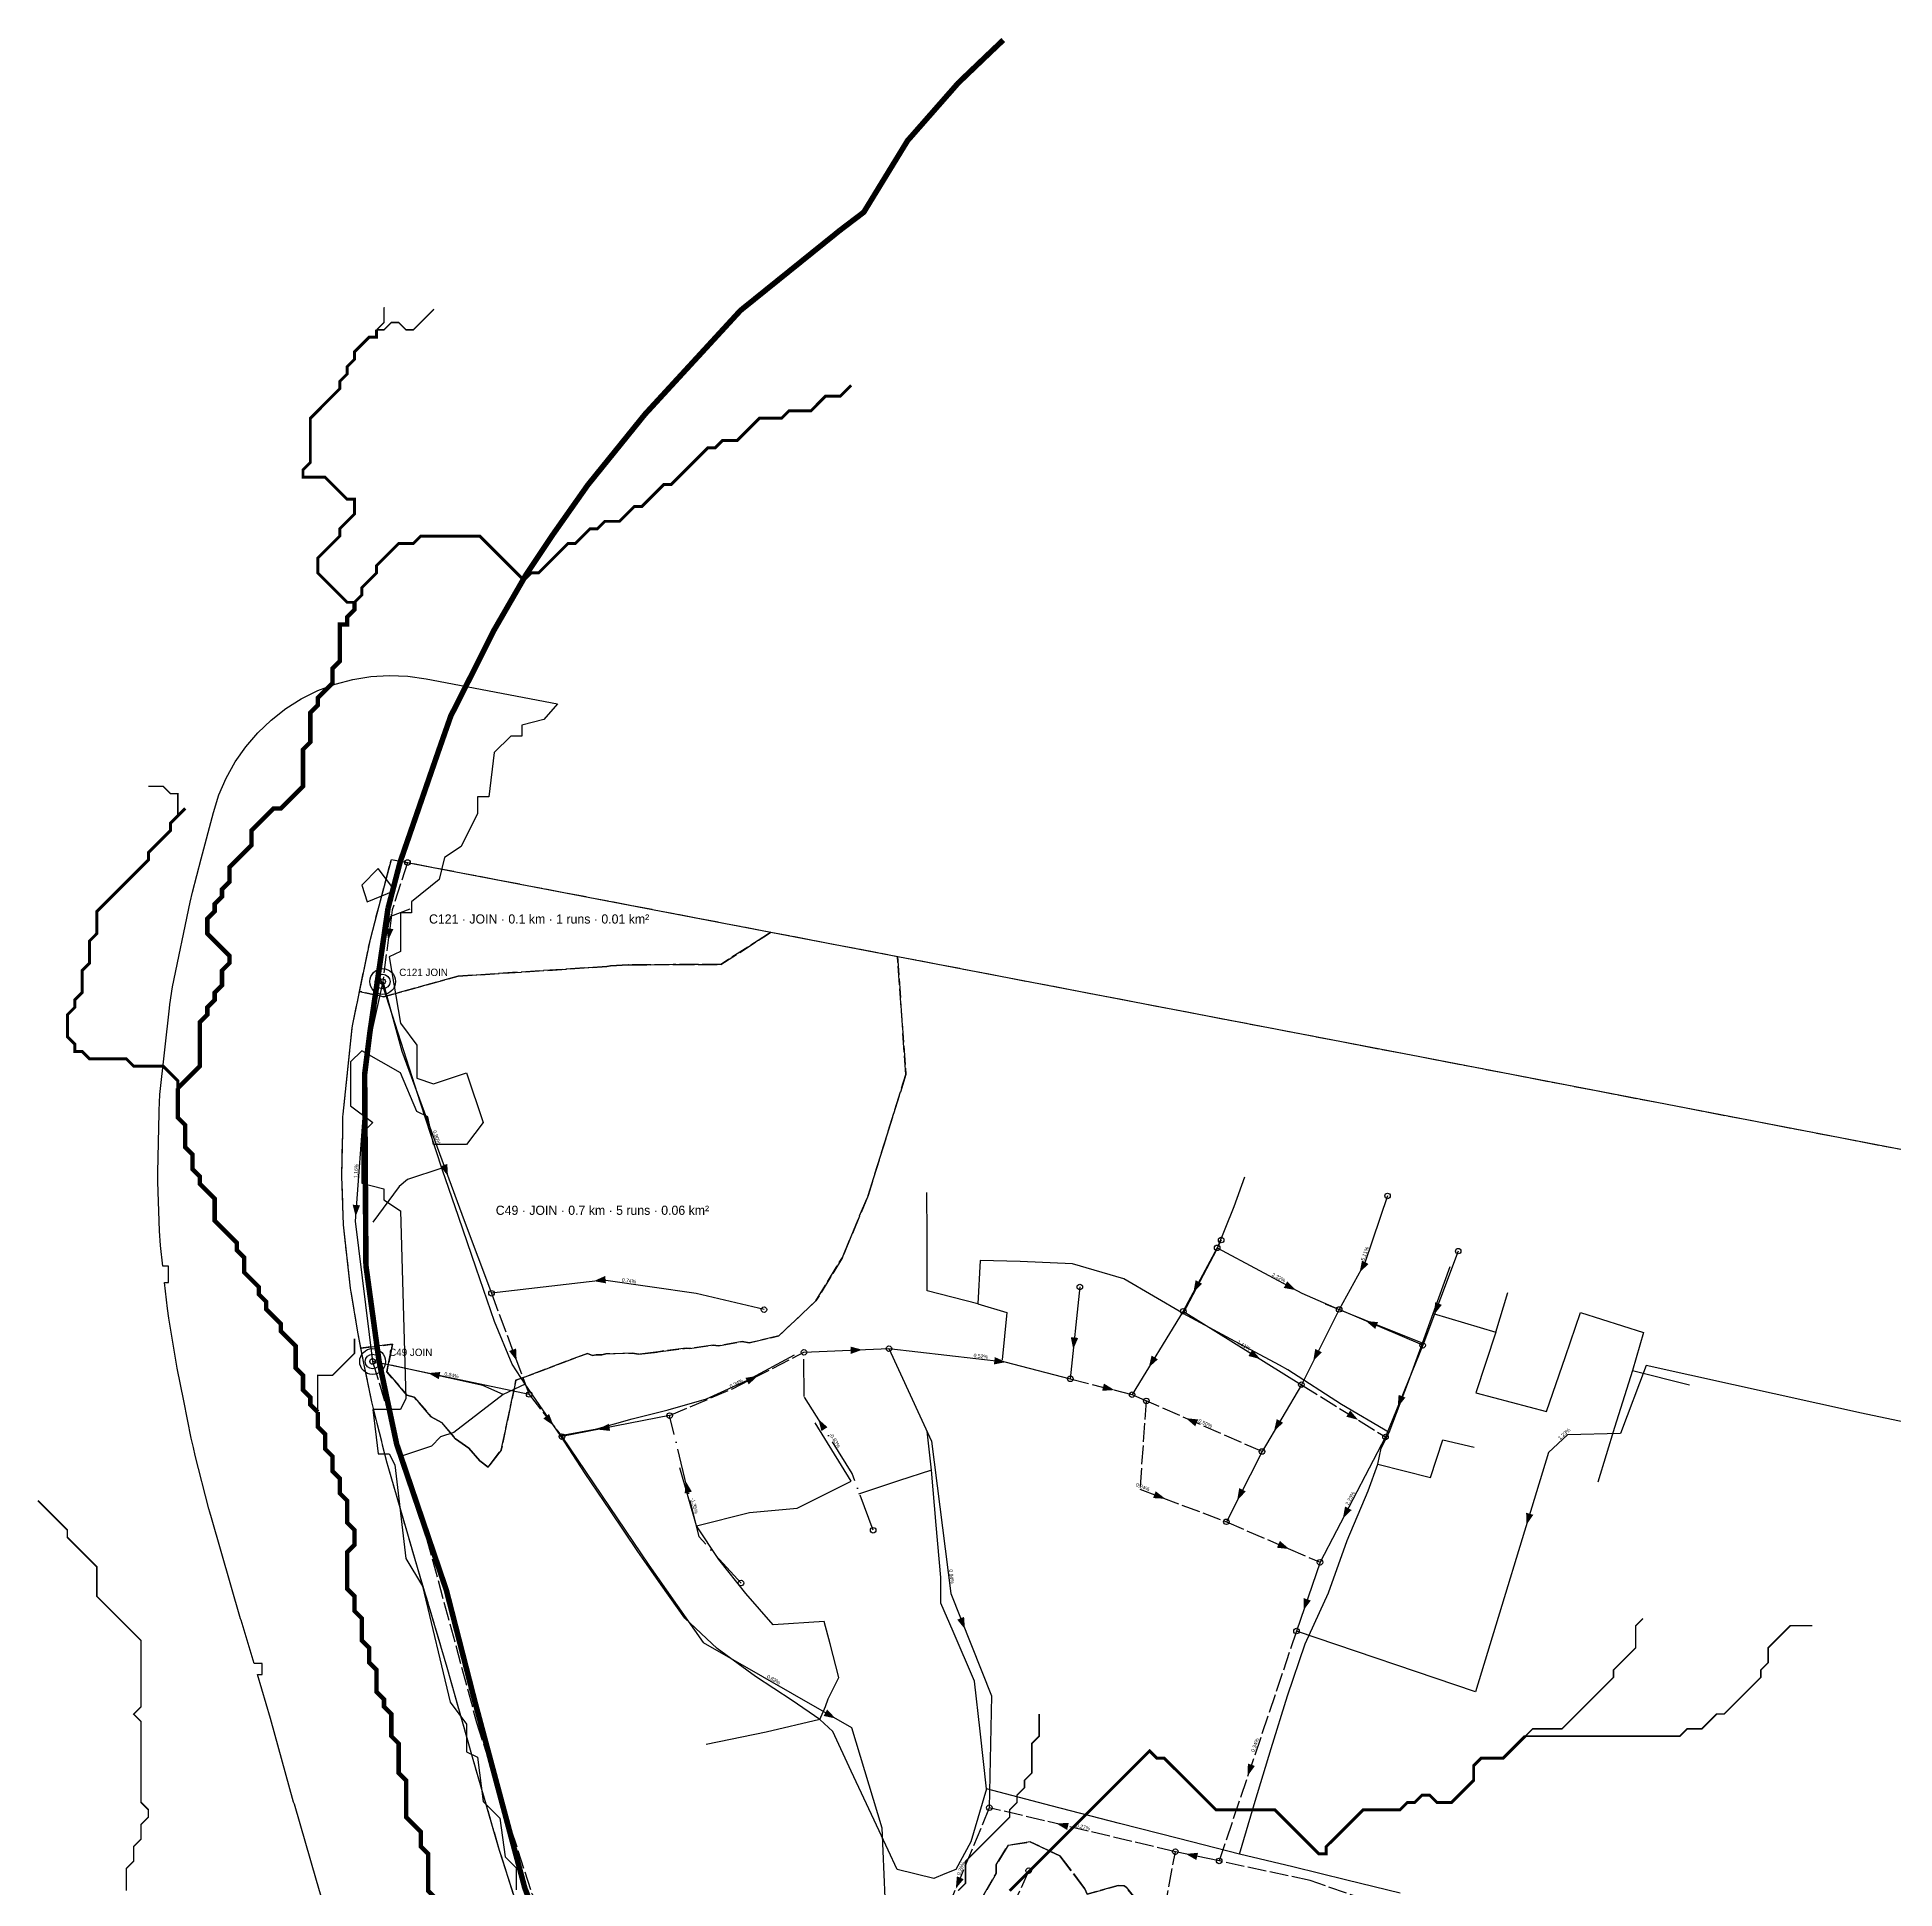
# Model space of a CAD drawing. Header units: metres. Extents: x 442821 to 452274, y 2561971 to 2571293.
# Drawn here: x 449735 to 450745, y 2570287 to 2571293 of the extents above; entities that cross this region are included whole.
import ezdxf
from ezdxf.enums import TextEntityAlignment as Align

# ---------------------------------------------------------------- set-up
doc = ezdxf.new("R2010")
doc.units = ezdxf.units.M
doc.header["$LTSCALE"] = 8
doc.linetypes.add('DASHDOT', pattern=[3.556, 2.54, -0.508, 0, -0.508])
doc.linetypes.add('DASHED', pattern=[1.524, 1.27, -0.254])
for name, color, linetype in [('A_ARROWS', 7, 'Continuous'), ('A_BUILT_2006', 252, 'Continuous'), ('A_CATCH_LABEL', 7, 'Continuous'), ('A_CATCHMENTS', 7, 'Continuous'), ('A_ENVELOPE', 3, 'Continuous'), ('A_GRADIENT', 8, 'Continuous'), ('A_JUNCTIONS', 8, 'Continuous'), ('A_MAIN_PIPE', 5, 'Continuous'), ('A_OUTLET_LABEL', 7, 'Continuous'), ('A_OUTLETS', 7, 'Continuous'), ('A_RUNS', 7, 'Continuous'), ('A_STREAMS', 5, 'Continuous'), ('A_WADI', 4, 'Continuous')]:
    doc.layers.add(name, color=color, linetype=linetype)

msp = doc.modelspace()

# ---------------------------------------------------------------- linework, layer by layer
at = {"layer": 'A_ARROWS', "color": 2}
msp.add_solid([(449926.2, 2570802), (449925.1, 2570808.6), (449929, 2570808.1)], dxfattribs=at)
at = {"layer": 'A_ARROWS', "color": 1}
for points in [[(449958.7, 2570673.8), (449954.6, 2570679.1), (449958.3, 2570680.5)], [(449908.5, 2570651.8), (449906.9, 2570658.3), (449910.9, 2570658)], [(450037.9, 2570616.8), (450044.1, 2570619.6), (450044.5, 2570615.6)], [(449996, 2570573.5), (449991.9, 2570578.8), (449995.7, 2570580.2)], [(449947.9, 2570566.8), (449954.5, 2570567.4), (449953.7, 2570563.5)]]:
    msp.add_solid(points, dxfattribs=at)
at = {"layer": 'A_ARROWS', "color": 3}
for points in [[(450454, 2570621.4), (450455.3, 2570628), (450458.8, 2570626.1)], [(450363.7, 2570610.7), (450364.9, 2570617.3), (450368.4, 2570615.4)], [(450419.4, 2570611.9), (450412.8, 2570613.1), (450414.7, 2570616.7)], [(450494.6, 2570598.7), (450495, 2570605.3), (450498.7, 2570603.9)], [(450457.4, 2570595.1), (450464, 2570594.5), (450462.5, 2570590.8)], [(450183.8, 2570579.5), (450177.5, 2570577.2), (450177.4, 2570581.2)], [(450298.4, 2570579.7), (450297.1, 2570586.3), (450301.1, 2570585.9)], [(450400.1, 2570574.4), (450393.6, 2570576.1), (450395.7, 2570579.5)], [(450428.8, 2570573.3), (450429.9, 2570579.9), (450433.5, 2570578.1)], [(450261.9, 2570572.8), (450255.3, 2570571.5), (450255.8, 2570575.5)], [(450339.4, 2570569.8), (450341, 2570576.3), (450344.4, 2570574.3)], [(450126.9, 2570565.3), (450122.1, 2570560.6), (450120.3, 2570564.2)], [(450320.8, 2570557.6), (450314.1, 2570557.2), (450315.1, 2570561.1)], [(450474.7, 2570548.3), (450475.2, 2570555), (450478.9, 2570553.5)], [(450016, 2570538.3), (450010.5, 2570542.1), (450013.6, 2570544.6)], [(450040.1, 2570536.1), (450046, 2570539.3), (450046.8, 2570535.4)], [(450159.9, 2570541.8), (450164.9, 2570537.4), (450161.6, 2570535.3)], [(450359.6, 2570542.3), (450366.3, 2570541.6), (450364.7, 2570537.9)], [(450407.5, 2570535.3), (450409, 2570541.8), (450412.5, 2570539.8)], [(450453.2, 2570541.4), (450446.8, 2570543.1), (450448.9, 2570546.5)], [(450087.8, 2570508.1), (450091.2, 2570502.4), (450087.3, 2570501.4)], [(450348.5, 2570498.5), (450341.8, 2570498.9), (450343.2, 2570502.6)], [(450387.5, 2570497.7), (450388.6, 2570504.3), (450392.2, 2570502.5)], [(450444.9, 2570487.7), (450446.1, 2570494.3), (450449.7, 2570492.4)], [(450544.6, 2570484.2), (450544.5, 2570490.9), (450548.4, 2570489.8)], [(450415.8, 2570471.2), (450409.1, 2570471.9), (450410.7, 2570475.6)], [(450423.5, 2570437.8), (450423.7, 2570444.5), (450427.5, 2570443.2)], [(450239.6, 2570427.6), (450235.4, 2570432.8), (450239.1, 2570434.3)], [(450169.3, 2570379.1), (450162.8, 2570380.5), (450164.7, 2570384)], [(450393.2, 2570347.9), (450393.3, 2570354.6), (450397.1, 2570353.3)], [(450289.3, 2570322), (450296, 2570322.4), (450295.1, 2570318.5)], [(450359.5, 2570305.5), (450366.2, 2570306.1), (450365.3, 2570302.2)], [(450234.6, 2570286.6), (450235.2, 2570293.3), (450238.9, 2570291.8)]]:
    msp.add_solid(points, dxfattribs=at)
at = {"layer": 'A_BUILT_2006', "color": 252}
for points in [[(449923.9, 2570801), (449927.7, 2570815.1), (449938.2, 2570819.2)], [(449925.3, 2570771.3), (449920.7, 2570785.1), (449923.7, 2570800.1), (449923.9, 2570801)], [(449934.7, 2570742), (449925.3, 2570771.3)], [(449943.7, 2570713.6), (449934.7, 2570742)], [(449955.3, 2570678.2), (449943.7, 2570713.6)], [(449955.3, 2570678.2), (449936.7, 2570672.1), (449932.2, 2570668.2)], [(449964.4, 2570652), (449955.7, 2570677.1), (449955.3, 2570678.2)], [(449932.2, 2570668.2), (449917.8, 2570648.9)], [(450385.8, 2570657.3), (450391.7, 2570673.5)], [(450219, 2570640.8), (450219, 2570641.8), (450218.8, 2570665)], [(449974, 2570623.9), (449964.4, 2570652)], [(450376.4, 2570633.9), (450385.8, 2570657.3)], [(450219.1, 2570611.6), (450219, 2570640.8)], [(450247.8, 2570628), (450246.6, 2570604.5)], [(450269.5, 2570627.5), (450247.8, 2570628)], [(450358.1, 2570599.2), (450376.4, 2570633.9)], [(449984, 2570594.9), (449974, 2570623.9)], [(450298.1, 2570626.1), (450269.5, 2570627.5)], [(450325.9, 2570618.1), (450298.1, 2570626.1)], [(450358.1, 2570599.2), (450325.9, 2570618.1)], [(450494, 2570599.2), (450503.3, 2570624.7)], [(450246.6, 2570604.5), (450219.1, 2570611.6)], [(450528.1, 2570589), (450534.5, 2570610.6)], [(450246.6, 2570604.5), (450262.4, 2570599.8)], [(450262.4, 2570599.8), (450259.8, 2570574.1)], [(450384, 2570585.3), (450358.1, 2570599.2)], [(450463.2, 2570593.1), (450435.4, 2570604.2)], [(450488.1, 2570583.1), (450494, 2570599.2)], [(450494, 2570599.2), (450528.1, 2570589)], [(450565.8, 2570575.8), (450574.1, 2570599.8)], [(450574.1, 2570599.8), (450608.2, 2570588.9)], [(449993.6, 2570571.7), (449984, 2570594.9)], [(450488.1, 2570583.1), (450463.2, 2570593.1)], [(450528.1, 2570589), (450517.1, 2570556)], [(450608.2, 2570588.9), (450602.2, 2570568.3)], [(450410.5, 2570571.1), (450384, 2570585.3)], [(450480.6, 2570562.2), (450488.1, 2570583.1)], [(449958.8, 2570564.3), (449927.7, 2570571.1)], [(450000.6, 2570560.8), (449993.6, 2570571.7)], [(450121.4, 2570562.9), (450146.9, 2570576.8)], [(450444.2, 2570549.8), (450415.1, 2570568.6), (450410.5, 2570571.1)], [(450555.5, 2570546), (450565.8, 2570575.8)], [(450602.2, 2570568.3), (450592.5, 2570537.2)], [(450602.2, 2570568.3), (450633.2, 2570560.5)], [(449988.7, 2570555.1), (449977.7, 2570560.1), (449958.8, 2570564.3)], [(450000.6, 2570560.8), (449988.7, 2570555.1)], [(450019.9, 2570532.9), (450000.6, 2570560.8)], [(450099.1, 2570552.9), (450121.4, 2570562.9)], [(450470, 2570534.6), (450480.6, 2570562.2)], [(449988.7, 2570555.1), (449961.9, 2570534.5)], [(450058.7, 2570541.9), (450078.4, 2570546.9)], [(450078.4, 2570546.9), (450099.1, 2570552.9)], [(450470, 2570534.6), (450444.2, 2570549.8)], [(450517.1, 2570556), (450555.5, 2570546)], [(450039.5, 2570536.6), (450058.7, 2570541.9)], [(450177.8, 2570508), (450158.2, 2570539.7)], [(450592.5, 2570537.2), (450583.4, 2570507.6)], [(449961.9, 2570534.5), (449954.7, 2570532.1), (449949.7, 2570527.1), (449932.8, 2570521.4)], [(450019.9, 2570532.9), (450039.5, 2570536.6)], [(450033.2, 2570512.2), (450019.9, 2570532.9)], [(450221.4, 2570514), (450219, 2570535.2)], [(450465.8, 2570526), (450470, 2570534.6)], [(450492.5, 2570510.1), (450499.2, 2570530.5)], [(450499.2, 2570530.5), (450516.3, 2570526.6)], [(450458.7, 2570502.8), (450463.9, 2570517.3)], [(450463.9, 2570517.3), (450465.8, 2570526)], [(450463.9, 2570517.3), (450492.5, 2570510.1)], [(450046.9, 2570492), (450033.2, 2570512.2)], [(450093.8, 2570483.8), (450084.6, 2570515.3)], [(450148.4, 2570493.4), (450177.8, 2570508)], [(450203.5, 2570508.2), (450181.7, 2570501)], [(450221.4, 2570514), (450203.5, 2570508.2)], [(450224, 2570484.1), (450221.4, 2570514)], [(450447.3, 2570475.8), (450458.7, 2570502.8)], [(450061.8, 2570469.9), (450046.9, 2570492)], [(450093.8, 2570483.8), (450122.5, 2570491)], [(450122.5, 2570491), (450148.4, 2570493.4)], [(450105.9, 2570465.5), (450093.8, 2570483.8)], [(450226.4, 2570455.7), (450224, 2570484.1)], [(450074.5, 2570451.7), (450061.8, 2570469.9)], [(450437.1, 2570447.3), (450447.3, 2570475.8)], [(450120.6, 2570447), (450105.9, 2570465.5)], [(450087.4, 2570433.6), (450074.5, 2570451.7)], [(450135.3, 2570430), (450120.6, 2570447)], [(450233.2, 2570426.4), (450226.5, 2570441.8), (450226.4, 2570455.7)], [(450424.4, 2570419.7), (450437.1, 2570447.3)], [(450104.9, 2570417.2), (450087.4, 2570433.6)], [(450163.1, 2570431.9), (450135.3, 2570430)], [(450166.3, 2570419.7), (450163.1, 2570431.9)], [(450244.8, 2570399.4), (450233.2, 2570426.4)], [(450125.8, 2570402), (450104.9, 2570417.2)], [(450165.3, 2570389.7), (450171, 2570401.4), (450166.3, 2570419.7)], [(450414.8, 2570391.5), (450424.4, 2570419.7)], [(450145.7, 2570388.9), (450125.8, 2570402)], [(450247.8, 2570372.3), (450244.8, 2570399.4)], [(450160.7, 2570378.6), (450145.7, 2570388.9)], [(450160.7, 2570378.6), (450163.8, 2570385.7), (450165.3, 2570389.7)], [(450406, 2570362.8), (450414.8, 2570391.5)], [(450160.7, 2570378.6), (450131.6, 2570371.6)], [(450177.8, 2570350.5), (450167.7, 2570372.1), (450160.7, 2570378.6)], [(450131.6, 2570371.6), (450098.9, 2570364.9)], [(450251.3, 2570340.8), (450247.8, 2570372.3)], [(450397.2, 2570334.1), (450406, 2570362.8)], [(450192.9, 2570318), (450177.8, 2570350.5)], [(450251.3, 2570340.8), (450242.7, 2570312.1)], [(450286.4, 2570331.7), (450251.3, 2570340.8)], [(450323.5, 2570322.1), (450286.4, 2570331.7)], [(450388.7, 2570305.4), (450397.2, 2570334.1)], [(450202.7, 2570297.1), (450192.9, 2570318)], [(450355.6, 2570313.8), (450323.5, 2570322.1)], [(450242.7, 2570312.1), (450234.7, 2570297.1), (450228.7, 2570294.6)], [(450388.7, 2570305.4), (450355.6, 2570313.8)], [(450417.8, 2570298.4), (450388.7, 2570305.4)], [(450228.7, 2570294.6), (450222.7, 2570292.1), (450202.7, 2570297.1)], [(450447, 2570291.3), (450417.8, 2570298.4)], [(450476.1, 2570284.2), (450447, 2570291.3)]]:
    msp.add_lwpolyline(points, dxfattribs=at)
at = {"layer": 'A_CATCHMENTS', "color": 2, "linetype": 'DASHED'}
msp.add_lwpolyline([(450131.8, 2570804.8), (450106.9, 2570788.9), (450082.5, 2570788.8), (450081.1, 2570788.8), (450056.5, 2570788.7), (450046.9, 2570788.1), (450045, 2570787.8), (449964.2, 2570782.5), (449923.7, 2570771.3), (449910.6, 2570774.2), (449916.5, 2570802.6), (449921.2, 2570820.7), (449927.9, 2570846), (450134.1, 2570806.5), (450131.8, 2570804.8)], close=True, dxfattribs=at)
at = {"layer": 'A_CATCHMENTS', "color": 1, "linetype": 'DASHED'}
msp.add_lwpolyline([(449923.7, 2570771.3), (449964.2, 2570782.5), (450045, 2570787.8), (450046.9, 2570788.1), (450056.5, 2570788.7), (450081.1, 2570788.8), (450082.5, 2570788.8), (450106.9, 2570788.9), (450131.8, 2570804.8), (450134.1, 2570806.5), (450202.9, 2570793.3), (450207.5, 2570729.1), (450187, 2570663.4), (450173, 2570629.7), (450158.6, 2570606), (450138.5, 2570587.1), (450122.3, 2570583.2), (450118.6, 2570583.9), (450105.6, 2570581.6), (450102.7, 2570582), (450089.9, 2570580.1), (450088.1, 2570580.3), (450074.1, 2570578.6), (450073.1, 2570578.3), (450062.4, 2570577.1), (450058.8, 2570577.7), (450044.5, 2570577.2), (450042.3, 2570576.7), (450039.2, 2570576.7), (450037.2, 2570576.4), (450034.5, 2570577.5), (449995.6, 2570562.9), (449987.6, 2570525), (449980.5, 2570515.7), (449976, 2570519.2), (449970, 2570526.1), (449962.8, 2570531.1), (449955.2, 2570539.9), (449949.6, 2570543), (449940.3, 2570553.7), (449936.4, 2570554.9), (449925.4, 2570567.5), (449928.6, 2570582.5), (449911.4, 2570580.4), (449909.7, 2570589.1), (449905.7, 2570613), (449901.9, 2570647.3), (449901, 2570673.9), (449901.5, 2570698.4), (449901.6, 2570706.1), (449901.7, 2570707.6), (449906.7, 2570754.4), (449907, 2570756.5), (449910.6, 2570774.2), (449923.7, 2570771.3)], close=True, dxfattribs=at)
at = {"layer": 'A_CATCHMENTS', "color": 3, "linetype": 'DASHED'}
for points in [[(449998, 2570271.9), (449986.7, 2570307.3), (449983.3, 2570319.1), (449971.2, 2570360.6), (449958.3, 2570406.9), (449942.1, 2570461.1), (449926.2, 2570516), (449925.7, 2570517.8), (449918.3, 2570546.8), (449917.3, 2570551.1), (449913.2, 2570571.3), (449911.4, 2570580.4), (449928.6, 2570582.5), (449928.6, 2570582.5), (449925.4, 2570567.5), (449936.4, 2570554.9), (449940.3, 2570553.7), (449949.6, 2570543), (449955.2, 2570539.9), (449962.8, 2570531.1), (449970, 2570526.1), (449976, 2570519.2), (449980.5, 2570515.7), (449987.6, 2570525), (449995.6, 2570562.9), (450034.5, 2570577.5), (450037.2, 2570576.4), (450039.2, 2570576.7), (450042.3, 2570576.7), (450044.5, 2570577.2), (450058.8, 2570577.7), (450062.4, 2570577.1), (450073.1, 2570578.3), (450074.1, 2570578.6), (450088.1, 2570580.3), (450089.9, 2570580.1), (450102.7, 2570582), (450105.6, 2570581.6), (450118.6, 2570583.9), (450122.3, 2570583.2), (450138.5, 2570587.1), (450158.6, 2570606), (450173, 2570629.7), (450187, 2570663.4), (450207.5, 2570729.1), (450202.9, 2570793.3), (450486.8, 2570738.8), (450764.4, 2570685.3)], [(450342.2, 2570268.6), (450327.1, 2570287.5), (450326.1, 2570288.1), (450322.9, 2570288.3), (450305.9, 2570283.7), (450304.7, 2570286.6), (450291.1, 2570304.5), (450275.1, 2570312), (450263.1, 2570310.2), (450256.6, 2570299.5), (450256.5, 2570294.8), (450249.5, 2570282.8)]]:
    msp.add_lwpolyline(points, dxfattribs=at)
at = {"layer": 'A_CATCHMENTS', "color": 1, "linetype": 'DASHED'}
msp.add_lwpolyline([(450249.5, 2570282.8), (450256.5, 2570294.8), (450256.6, 2570299.5), (450263.1, 2570310.2), (450275.1, 2570312), (450291.1, 2570304.5), (450304.7, 2570286.6), (450305.9, 2570283.7), (450322.9, 2570288.3), (450326.1, 2570288.1), (450327.1, 2570287.5), (450342.2, 2570268.6)], dxfattribs=at)
at = {"layer": 'A_ENVELOPE', "color": 3}
msp.add_lwpolyline([(449998, 2570271.9), (449986.7, 2570307.3), (449983.3, 2570319.1), (449971.2, 2570360.6), (449958.3, 2570406.9), (449942.1, 2570461.1), (449926.2, 2570516), (449925.7, 2570517.8), (449918.3, 2570546.8), (449917.3, 2570551.1), (449913.2, 2570571.3), (449909.7, 2570589.1), (449905.7, 2570613), (449901.9, 2570647.3), (449901, 2570673.9), (449901.5, 2570698.4), (449901.6, 2570706.1), (449901.7, 2570707.6), (449906.7, 2570754.4), (449907, 2570756.5), (449916.5, 2570802.6), (449921.2, 2570820.7), (449927.9, 2570846), (450486.8, 2570738.8), (451379.7, 2570566.7)], dxfattribs=at)
at = {"layer": 'A_JUNCTIONS'}
for centre in [(449936.7, 2570844.3), (449923.2, 2570779.6), (450469.2, 2570663.1), (450378.8, 2570639.1), (450376.6, 2570634.9), (450507.6, 2570633.1), (449982.3, 2570610.2), (450302, 2570613.6), (450130.4, 2570601.3), (450358.2, 2570600.4), (450442.9, 2570601.4), (450152.1, 2570578.1), (450198.3, 2570580.1), (450488.3, 2570581.9), (449917.7, 2570573.1), (450296.8, 2570563.7), (450422.4, 2570560.5), (450002.8, 2570555.2), (450330.4, 2570555.1), (450338.1, 2570551.7), (450079.1, 2570543.7), (450020.6, 2570532.3), (450468.1, 2570532.1), (450401, 2570524.2), (450381.6, 2570486), (450189.7, 2570481.4), (450432.5, 2570464), (450117.9, 2570452.7), (450419.7, 2570426.6), (450252.8, 2570330.6), (450353.9, 2570306.7), (450274.2, 2570296.4), (450377.7, 2570301.7)]:
    msp.add_circle(centre, 1.5, dxfattribs=at)
at = {"layer": 'A_MAIN_PIPE', "color": 5, "const_width": 3}
for points in [[(450260.4, 2571291.3), (450250, 2571281.4), (450235.9, 2571267.9), (450208.4, 2571236.6), (450184.6, 2571197.7), (450171.7, 2571187.9)], [(450171.7, 2571187.9), (450117.6, 2571144.3), (450065.8, 2571088), (450034.6, 2571049.4), (450015.8, 2571022.7), (450001, 2571000.5), (449983.5, 2570970.2), (449967.2, 2570937.7), (449960.2, 2570923.9), (449953.4, 2570904.5), (449932.7, 2570844.6), (449926.1, 2570819.4)], [(449926.1, 2570819.4), (449916.2, 2570751.6), (449913.4, 2570729.2), (449914.1, 2570625.2), (449921.2, 2570573.4), (449930.8, 2570528.2), (449957.8, 2570448.8), (449973.5, 2570387.5), (450000.5, 2570286.7), (450012, 2570257.7), (450016.2, 2570246.1), (450025.6, 2570228.8), (450051.2, 2570201.6), (450079.7, 2570183.5)]]:
    msp.add_lwpolyline(points, dxfattribs=at)
at = {"layer": 'A_OUTLETS', "color": 5}
for centre, radius in [((449923.2, 2570779.6), 7), ((449923.2, 2570779.6), 4), ((449917.7, 2570573.1), 7), ((449917.7, 2570573.1), 4)]:
    msp.add_circle(centre, radius, dxfattribs=at)
at = {"layer": 'A_RUNS', "color": 2, "linetype": 'DASHED'}
msp.add_lwpolyline([(449936.7, 2570844.3), (449928.4, 2570818.5), (449923.2, 2570779.6)], dxfattribs=at)
at = {"layer": 'A_RUNS', "color": 1}
for points in [[(449923.2, 2570779.6), (449915.4, 2570743.8), (449913.2, 2570715.4), (449908.3, 2570649.3), (449917.7, 2570573.1)], [(449923.2, 2570779.6), (449933.6, 2570741.7), (449967.5, 2570649.8), (449982.3, 2570610.2)], [(450130.4, 2570601.3), (450093.5, 2570610), (450043.2, 2570617.4), (449982.3, 2570610.2)], [(450002.8, 2570555.2), (449917.7, 2570573.1)]]:
    msp.add_lwpolyline(points, dxfattribs=at)
at = {"layer": 'A_RUNS', "color": 3}
for points in [[(450469.2, 2570663.1), (450456.9, 2570626.7), (450442.9, 2570601.3)], [(450378.8, 2570639.1), (450376.6, 2570634.9)], [(450376.6, 2570634.9), (450358.1, 2570600.4)], [(450376.6, 2570634.9), (450422.6, 2570610.2), (450442.9, 2570601.3)], [(450507.6, 2570633.1), (450488.3, 2570581.9)], [(450302, 2570613.6), (450296.8, 2570563.7)], [(450358.1, 2570600.4), (450330.4, 2570555.1)], [(450358.1, 2570600.4), (450422.4, 2570560.5)], [(450442.9, 2570601.3), (450422.4, 2570560.5)], [(450488.3, 2570581.9), (450442.9, 2570601.3)], [(450152.1, 2570578.1), (450198.3, 2570580.1)], [(450198.3, 2570580.1), (450261.2, 2570572.9), (450296.8, 2570563.7)], [(450198.3, 2570580.1), (450221.4, 2570529.8), (450231.9, 2570447.1), (450254, 2570391.4), (450252.8, 2570330.6)], [(450488.3, 2570581.9), (450468.1, 2570532.1)], [(450786.8, 2570531.3), (450786.9, 2570532.3), (450726.8, 2570545), (450609.7, 2570571), (450595.8, 2570533.9), (450567, 2570533.2), (450556.6, 2570523.6), (450517, 2570393.6), (450419.7, 2570426.6)], [(450422.4, 2570560.5), (450401, 2570524.2)], [(450079.1, 2570543.7), (450020.6, 2570532.3)], [(450020.6, 2570532.3), (450067.9, 2570462.4), (450097.4, 2570420.4), (450177.9, 2570374.2), (450194.5, 2570319.6), (450196, 2570281.6), (450225, 2570263.5)], [(450468.1, 2570532.1), (450432.5, 2570464)], [(450401, 2570524.2), (450381.6, 2570486)], [(450432.5, 2570464), (450419.7, 2570426.6)], [(450377.7, 2570301.7), (450353.9, 2570306.7)]]:
    msp.add_lwpolyline(points, dxfattribs=at)
at = {"layer": 'A_RUNS', "color": 1, "linetype": 'DASHED'}
for points in [[(449982.3, 2570610.2), (450002.8, 2570555.2)], [(450274.2, 2570296.4), (450238.6, 2570216.8)]]:
    msp.add_lwpolyline(points, dxfattribs=at)
at = {"layer": 'A_RUNS', "color": 3, "linetype": 'DASHED'}
for points in [[(450079.1, 2570543.7), (450113.2, 2570558.3), (450152.1, 2570578.1)], [(449917.7, 2570573.1), (449946.9, 2570477.6), (449974.2, 2570377), (450004.2, 2570283.9), (450035.3, 2570226.7), (450065.8, 2570197.2), (450088, 2570183.8), (450116.7, 2570178.2), (450150.1, 2570183), (450172.8, 2570197.3), (450197.6, 2570225.8), (450225, 2570263.5)], [(450296.8, 2570563.7), (450330.4, 2570555.1)], [(450422.4, 2570560.5), (450468.1, 2570532.1)], [(450002.8, 2570555.2), (450020.6, 2570532.3)], [(450330.4, 2570555.1), (450338.1, 2570551.7)], [(450338.1, 2570551.7), (450334.6, 2570503.7), (450381.6, 2570486)], [(450401, 2570524.2), (450338.1, 2570551.7)], [(450381.6, 2570486), (450432.5, 2570464)], [(450419.7, 2570426.6), (450377.7, 2570301.7)], [(450252.8, 2570330.6), (450225, 2570263.5)], [(450353.9, 2570306.7), (450252.8, 2570330.6)], [(450371.7, 2570129.9), (450332.4, 2570191.8), (450353.9, 2570306.7)], [(450642, 2570216.2), (450595.3, 2570224.5), (450504.6, 2570264.3), (450427.1, 2570291), (450377.7, 2570301.7)]]:
    msp.add_lwpolyline(points, dxfattribs=at)
at = {"layer": 'A_RUNS', "color": 3, "linetype": 'DASHDOT'}
for points in [[(450189.7, 2570481.4), (450178.3, 2570512.2), (450152.2, 2570554.1), (450152.1, 2570578.1)], [(450117.9, 2570452.7), (450095.1, 2570477.9), (450079.1, 2570543.7)]]:
    msp.add_lwpolyline(points, dxfattribs=at)
at = {"layer": 'A_STREAMS', "color": 5}
for points, const_width in [([(449923.7, 2571145.9), (449923.9, 2571145.8), (449923.9, 2571141.8), (449923.9, 2571137.8), (449919.9, 2571133.8)], 0.8), ([(449951.1, 2571145), (449947.9, 2571141.8), (449943.9, 2571137.8), (449939.9, 2571133.8), (449935.9, 2571133.8), (449931.9, 2571137.8), (449927.9, 2571137.8), (449923.9, 2571133.8), (449919.9, 2571133.8)], 0.8), ([(449919.9, 2571133.8), (449919.9, 2571129.8), (449915.9, 2571129.8), (449911.9, 2571125.8), (449907.9, 2571121.8), (449907.9, 2571117.8), (449903.9, 2571113.8), (449903.9, 2571109.8), (449899.9, 2571105.8), (449899.9, 2571101.8), (449895.9, 2571097.8), (449891.9, 2571093.8), (449887.9, 2571089.7), (449883.9, 2571085.7), (449883.9, 2571081.7), (449883.9, 2571077.7), (449883.9, 2571073.7), (449883.9, 2571069.7), (449883.9, 2571065.7), (449883.9, 2571061.7), (449879.9, 2571057.7), (449879.9, 2571053.7), (449883.9, 2571053.7), (449887.9, 2571053.7), (449891.9, 2571053.7), (449895.9, 2571049.7), (449899.9, 2571045.7), (449903.9, 2571041.7), (449907.9, 2571041.7), (449907.9, 2571037.7), (449907.9, 2571033.7), (449903.9, 2571029.7), (449899.9, 2571025.7), (449899.9, 2571021.7), (449895.9, 2571017.7), (449891.9, 2571013.7), (449887.9, 2571009.7), (449887.9, 2571005.7), (449887.9, 2571001.7), (449891.9, 2570997.7), (449895.9, 2570993.7), (449899.9, 2570989.7), (449903.9, 2570985.7), (449907.9, 2570985.7)], 1.6), ([(450177.7, 2571103.6), (450175.9, 2571101.8), (450171.9, 2571097.8), (450167.9, 2571097.8), (450163.9, 2571097.8), (450159.9, 2571093.8), (450155.9, 2571089.7), (450151.9, 2571089.7), (450147.9, 2571089.7), (450143.9, 2571089.7), (450139.9, 2571085.7), (450135.9, 2571085.7), (450131.9, 2571085.7), (450127.9, 2571085.7), (450123.9, 2571081.7), (450119.9, 2571077.7), (450115.9, 2571073.7), (450111.9, 2571073.7), (450107.9, 2571073.7), (450103.9, 2571069.7), (450099.9, 2571069.7), (450095.9, 2571065.7), (450091.9, 2571061.7), (450087.9, 2571057.7), (450083.9, 2571053.7), (450079.9, 2571049.7), (450075.9, 2571049.7), (450071.9, 2571045.7), (450067.9, 2571041.7), (450063.9, 2571037.7), (450059.9, 2571037.7), (450055.9, 2571033.7), (450051.9, 2571029.7), (450047.9, 2571029.7), (450043.9, 2571029.7), (450039.9, 2571025.7), (450035.9, 2571025.7), (450031.9, 2571021.7), (450027.9, 2571017.7), (450023.9, 2571017.7), (450019.9, 2571013.7), (450015.9, 2571009.7), (450011.9, 2571005.7), (450007.9, 2571001.7), (450003.9, 2571001.7), (449999.9, 2570997.7), (449995.9, 2571001.7), (449991.9, 2571005.7), (449987.9, 2571009.7), (449983.9, 2571013.7), (449979.9, 2571017.7), (449975.9, 2571021.7), (449971.9, 2571021.7), (449967.9, 2571021.7), (449963.9, 2571021.7), (449959.9, 2571021.7), (449955.9, 2571021.7), (449951.9, 2571021.7), (449947.9, 2571021.7), (449943.9, 2571021.7), (449939.9, 2571017.7), (449935.9, 2571017.7), (449931.9, 2571017.7), (449927.9, 2571013.7), (449923.9, 2571009.7), (449919.9, 2571005.7), (449919.9, 2571001.7), (449915.9, 2570997.7), (449911.9, 2570993.7), (449911.9, 2570989.7), (449907.9, 2570985.7)], 1.6), ([(449907.9, 2570985.7), (449907.9, 2570981.7), (449903.9, 2570977.7), (449903.9, 2570973.7), (449899.9, 2570973.7), (449899.9, 2570969.7), (449899.9, 2570965.7), (449899.9, 2570961.7), (449899.9, 2570957.7), (449899.9, 2570953.7), (449895.9, 2570949.7), (449895.9, 2570945.7), (449895.9, 2570941.7), (449891.9, 2570937.7), (449887.9, 2570933.7), (449887.9, 2570929.7), (449883.9, 2570925.7), (449883.9, 2570921.7), (449883.9, 2570917.7), (449883.9, 2570913.7), (449883.9, 2570909.7), (449879.9, 2570905.7), (449879.9, 2570901.7), (449879.9, 2570897.7), (449879.9, 2570893.7), (449879.9, 2570889.7), (449879.9, 2570885.7), (449875.9, 2570881.7), (449871.9, 2570877.7), (449867.9, 2570873.7), (449863.9, 2570873.7), (449859.9, 2570869.7), (449855.9, 2570865.7), (449851.9, 2570861.7), (449851.9, 2570857.7), (449851.9, 2570853.7), (449847.9, 2570849.7), (449843.9, 2570845.7), (449839.9, 2570841.7), (449839.9, 2570837.7), (449839.9, 2570833.7), (449835.9, 2570829.7), (449835.9, 2570825.7), (449831.9, 2570821.7), (449831.9, 2570817.7), (449827.9, 2570813.7), (449827.9, 2570809.7), (449827.9, 2570805.7), (449831.9, 2570801.6), (449835.9, 2570797.6), (449839.9, 2570793.6), (449839.9, 2570789.6), (449835.9, 2570785.6), (449835.9, 2570781.6), (449835.9, 2570777.6), (449831.9, 2570773.6), (449831.9, 2570769.6), (449827.9, 2570765.6), (449827.9, 2570761.6), (449823.9, 2570757.6), (449823.9, 2570753.6), (449823.9, 2570749.6), (449823.9, 2570745.6), (449823.9, 2570741.6), (449823.9, 2570737.6), (449823.9, 2570733.6), (449819.9, 2570729.6), (449815.9, 2570725.6), (449811.9, 2570721.6)], 2.4), ([(449795.9, 2570885.7), (449799.9, 2570885.7), (449803.9, 2570885.7), (449807.9, 2570881.7), (449811.9, 2570881.7), (449811.9, 2570877.7), (449811.9, 2570873.7), (449811.9, 2570869.7)], 0.8), ([(449811.9, 2570869.7), (449807.9, 2570865.7), (449807.9, 2570861.7), (449803.9, 2570857.7), (449799.9, 2570853.7), (449795.9, 2570849.7), (449795.9, 2570845.7), (449791.9, 2570841.7), (449787.9, 2570837.7), (449783.9, 2570833.7), (449779.9, 2570829.7), (449775.9, 2570825.7), (449771.9, 2570821.7), (449767.9, 2570817.7), (449767.9, 2570813.7), (449767.9, 2570809.7), (449767.9, 2570805.7), (449763.9, 2570801.6), (449763.9, 2570797.6), (449763.9, 2570793.6), (449763.9, 2570789.6), (449759.9, 2570785.6), (449759.9, 2570781.6), (449759.9, 2570777.6), (449759.9, 2570773.6), (449755.9, 2570769.6), (449755.9, 2570765.6), (449751.9, 2570761.6), (449751.9, 2570757.6), (449751.9, 2570753.6), (449751.9, 2570749.6), (449755.9, 2570745.6), (449755.9, 2570741.6), (449759.9, 2570741.6), (449763.9, 2570737.6), (449767.9, 2570737.6), (449771.9, 2570737.6), (449775.9, 2570737.6), (449779.9, 2570737.6), (449783.9, 2570737.6), (449787.9, 2570733.6), (449791.9, 2570733.6), (449795.9, 2570733.6), (449799.9, 2570733.6), (449803.9, 2570733.6), (449807.9, 2570729.6), (449811.9, 2570725.6), (449811.9, 2570721.6)], 1.6), ([(449815.9, 2570873.7), (449811.9, 2570869.7)], 1.6), ([(449811.9, 2570721.6), (449811.9, 2570717.6), (449811.9, 2570713.6), (449811.9, 2570709.6), (449811.9, 2570705.6), (449815.9, 2570701.6), (449815.9, 2570697.6), (449815.9, 2570693.6), (449815.9, 2570689.6), (449819.9, 2570685.6), (449819.9, 2570681.6), (449819.9, 2570677.6), (449823.9, 2570673.6), (449823.9, 2570669.6), (449827.9, 2570665.6), (449831.9, 2570661.6), (449831.9, 2570657.6), (449831.9, 2570653.6), (449831.9, 2570649.6), (449835.9, 2570645.6), (449839.9, 2570641.6), (449843.9, 2570637.6), (449843.9, 2570633.6), (449847.9, 2570629.6), (449847.9, 2570625.6), (449847.9, 2570621.6), (449851.9, 2570617.6), (449855.9, 2570613.6), (449855.9, 2570609.6), (449859.9, 2570605.6), (449859.9, 2570601.6), (449863.9, 2570597.6), (449867.9, 2570593.6), (449867.9, 2570589.6), (449871.9, 2570585.6), (449875.9, 2570581.6), (449875.9, 2570577.6), (449875.9, 2570573.6), (449875.9, 2570569.6), (449879.9, 2570565.6), (449879.9, 2570561.6), (449879.9, 2570557.6), (449883.9, 2570553.6), (449883.9, 2570549.6), (449887.9, 2570545.6)], 2.4), ([(449907.9, 2570585.6), (449907.9, 2570581.6), (449907.9, 2570577.6), (449903.9, 2570573.6), (449899.9, 2570569.6), (449895.9, 2570565.6), (449891.9, 2570565.6), (449887.9, 2570565.6), (449887.9, 2570561.6), (449887.9, 2570557.6), (449887.9, 2570553.6), (449887.9, 2570549.6), (449887.9, 2570545.6)], 0.8), ([(449887.9, 2570545.6), (449887.9, 2570541.6), (449887.9, 2570537.6), (449891.9, 2570533.6), (449891.9, 2570529.6), (449891.9, 2570525.6), (449895.9, 2570521.6), (449895.9, 2570517.5), (449895.9, 2570513.5), (449899.9, 2570509.5), (449899.9, 2570505.5), (449899.9, 2570501.5), (449903.9, 2570497.5), (449903.9, 2570493.5), (449903.9, 2570489.5), (449903.9, 2570485.5), (449907.9, 2570481.5), (449907.9, 2570477.5), (449907.9, 2570473.5), (449903.9, 2570469.5), (449903.9, 2570465.5), (449903.9, 2570461.5), (449903.9, 2570457.5), (449903.9, 2570453.5), (449903.9, 2570449.5), (449907.9, 2570445.5), (449907.9, 2570441.5), (449907.9, 2570437.5), (449911.9, 2570433.5), (449911.9, 2570429.5), (449911.9, 2570425.5), (449911.9, 2570421.5), (449915.9, 2570417.5), (449915.9, 2570413.5), (449915.9, 2570409.5), (449919.9, 2570405.5), (449919.9, 2570401.5), (449919.9, 2570397.5), (449919.9, 2570393.5), (449923.9, 2570389.5), (449923.9, 2570385.5), (449927.9, 2570381.5), (449927.9, 2570377.5), (449927.9, 2570373.5), (449927.9, 2570369.5), (449931.9, 2570365.5), (449931.9, 2570361.5), (449931.9, 2570357.5), (449931.9, 2570353.5), (449931.9, 2570349.5), (449935.9, 2570345.5), (449935.9, 2570341.5), (449935.9, 2570337.5), (449935.9, 2570333.5), (449935.9, 2570329.5), (449935.9, 2570325.5), (449939.9, 2570321.5), (449943.9, 2570317.5), (449943.9, 2570313.5), (449943.9, 2570309.5), (449947.9, 2570305.5), (449947.9, 2570301.5), (449947.9, 2570297.5), (449947.9, 2570293.5), (449947.9, 2570289.5), (449947.9, 2570285.5), (449951.9, 2570281.5)], 2.4), ([(449735.9, 2570497.5), (449739.9, 2570493.5), (449743.9, 2570489.5), (449747.9, 2570485.5), (449751.9, 2570481.5), (449751.9, 2570477.5), (449755.9, 2570473.5), (449759.9, 2570469.5), (449763.9, 2570465.5), (449767.9, 2570461.5), (449767.9, 2570457.5), (449767.9, 2570453.5), (449767.9, 2570449.5), (449767.9, 2570445.5), (449771.9, 2570441.5), (449775.9, 2570437.5), (449779.9, 2570433.5), (449783.9, 2570429.5), (449787.9, 2570425.5), (449791.9, 2570421.5), (449791.9, 2570417.5), (449791.9, 2570413.5), (449791.9, 2570409.5), (449791.9, 2570405.5), (449791.9, 2570401.5), (449791.9, 2570397.5), (449791.9, 2570393.5), (449791.9, 2570389.5), (449791.9, 2570385.5), (449787.9, 2570381.5), (449791.9, 2570377.5), (449791.9, 2570373.5), (449791.9, 2570369.5), (449791.9, 2570365.5), (449791.9, 2570361.5), (449791.9, 2570357.5), (449791.9, 2570353.5), (449791.9, 2570349.5), (449791.9, 2570345.5), (449791.9, 2570341.5), (449791.9, 2570337.5), (449791.9, 2570333.5), (449795.9, 2570329.5), (449795.9, 2570325.5), (449791.9, 2570321.5), (449791.9, 2570317.5), (449791.9, 2570313.5), (449787.9, 2570309.5), (449787.9, 2570305.5), (449787.9, 2570301.5), (449783.9, 2570297.5), (449783.9, 2570293.5), (449783.9, 2570289.5), (449783.9, 2570285.5)], 0.8), ([(450608, 2570433.5), (450604, 2570429.5), (450604, 2570425.5), (450604, 2570421.5), (450604, 2570417.5), (450600, 2570413.5), (450596, 2570409.5), (450592, 2570405.5), (450592, 2570401.5), (450588, 2570397.5), (450584, 2570393.5), (450580, 2570389.5), (450576, 2570385.5), (450572, 2570381.5), (450568, 2570377.5), (450564, 2570373.5), (450560, 2570373.5), (450556, 2570373.5), (450552, 2570373.5), (450548, 2570373.5), (450544, 2570369.5)], 0.8), ([(450700, 2570429.5), (450696, 2570429.5), (450692, 2570429.5), (450688, 2570429.5), (450684, 2570425.5), (450680, 2570421.5), (450676, 2570417.5), (450676, 2570413.5), (450676, 2570409.5), (450672, 2570405.5), (450672, 2570401.5), (450668, 2570397.5), (450664, 2570393.5), (450660, 2570389.5), (450656, 2570385.5), (450652, 2570381.5), (450648, 2570381.5), (450644, 2570377.5), (450640, 2570373.5), (450636, 2570373.5), (450632, 2570373.5), (450628, 2570369.5), (450624, 2570369.5), (450620, 2570369.5), (450616, 2570369.5), (450612, 2570369.5), (450608, 2570369.5), (450604, 2570369.5), (450600, 2570369.5), (450596, 2570369.5), (450592, 2570369.5), (450588, 2570369.5), (450584, 2570369.5), (450580, 2570369.5), (450576, 2570369.5), (450572, 2570369.5), (450568, 2570369.5), (450564, 2570369.5), (450560, 2570369.5), (450556, 2570369.5), (450552, 2570369.5), (450548, 2570369.5), (450544, 2570369.5)], 0.8), ([(450279.9, 2570381.5), (450279.9, 2570377.5), (450279.9, 2570373.5), (450279.9, 2570369.5), (450275.9, 2570365.5), (450275.9, 2570361.5), (450275.9, 2570357.5), (450275.9, 2570353.5), (450275.9, 2570349.5), (450271.9, 2570345.5), (450271.9, 2570341.5), (450267.9, 2570337.5), (450267.9, 2570333.5), (450263.9, 2570329.5), (450263.9, 2570325.5), (450259.9, 2570321.5), (450255.9, 2570317.5), (450251.9, 2570313.5), (450247.9, 2570309.5), (450243.9, 2570305.5), (450239.9, 2570301.5), (450239.9, 2570297.5), (450239.9, 2570293.5), (450239.9, 2570289.5), (450235.9, 2570285.5)], 0.8), ([(450544, 2570369.5), (450540, 2570365.5), (450536, 2570361.5), (450532, 2570357.5), (450528, 2570357.5), (450524, 2570357.5), (450520, 2570357.5), (450516, 2570353.5), (450516, 2570349.5), (450516, 2570345.5), (450512, 2570341.5), (450508, 2570337.5), (450504, 2570333.5), (450500, 2570333.5), (450496, 2570333.5), (450492, 2570337.5), (450488, 2570337.5), (450484, 2570333.5), (450480, 2570333.5), (450476, 2570329.5), (450472, 2570329.5), (450468, 2570329.5), (450464, 2570329.5), (450460, 2570329.5), (450456, 2570329.5), (450452, 2570325.5), (450448, 2570321.5), (450444, 2570317.5), (450440, 2570313.5), (450435.9, 2570309.5), (450435.9, 2570305.5), (450431.9, 2570305.5), (450427.9, 2570309.5), (450423.9, 2570313.5), (450419.9, 2570317.5), (450415.9, 2570321.5), (450411.9, 2570325.5), (450407.9, 2570329.5), (450403.9, 2570329.5), (450399.9, 2570329.5), (450395.9, 2570329.5), (450391.9, 2570329.5), (450387.9, 2570329.5), (450383.9, 2570329.5), (450379.9, 2570329.5), (450375.9, 2570329.5), (450371.9, 2570333.5), (450367.9, 2570337.5), (450363.9, 2570341.5), (450359.9, 2570345.5), (450355.9, 2570349.5), (450351.9, 2570353.5), (450347.9, 2570357.5), (450343.9, 2570357.5), (450339.9, 2570361.5), (450335.9, 2570357.5), (450331.9, 2570353.5), (450327.9, 2570349.5), (450323.9, 2570345.5), (450319.9, 2570341.5), (450315.9, 2570337.5), (450311.9, 2570333.5), (450307.9, 2570329.5), (450303.9, 2570325.5), (450299.9, 2570321.5), (450295.9, 2570317.5), (450291.9, 2570313.5), (450287.9, 2570309.5), (450283.9, 2570305.5), (450279.9, 2570301.5), (450275.9, 2570297.5), (450271.9, 2570293.5), (450267.9, 2570289.5), (450263.9, 2570285.5)], 1.6)]:
    msp.add_lwpolyline(points, dxfattribs=dict(at, const_width=const_width))
at = {"layer": 'A_WADI', "color": 4}
msp.add_lwpolyline([(449890.7, 2570279.3), (449887.3, 2570291), (449875.2, 2570332.5), (449874.8, 2570333.7), (449862.2, 2570379.1), (449855.1, 2570403), (449857.8, 2570403), (449857.8, 2570409), (449853.3, 2570409), (449846.3, 2570432.5), (449846, 2570433.3), (449830.1, 2570488.2), (449829.3, 2570491.3), (449828.8, 2570493.1), (449821.4, 2570522.1), (449820.4, 2570526.4), (449819.2, 2570531.4), (449815.1, 2570551.7), (449811.6, 2570569.5), (449811, 2570572.7), (449807, 2570596.6), (449806.3, 2570601.9), (449804.7, 2570616), (449806.8, 2570616), (449806.8, 2570625), (449803.7, 2570625), (449802.5, 2570636.2), (449801.9, 2570644.1), (449801.1, 2570670.8), (449801.1, 2570675.8), (449801.5, 2570700.3), (449801.7, 2570708), (449801.7, 2570709.5), (449802.2, 2570718.3), (449807.3, 2570765.2), (449807.5, 2570767.2), (449809, 2570776.7), (449818.6, 2570822.8), (449819.8, 2570828.1), (449824.5, 2570846.2), (449831.2, 2570871.5), (449834.2, 2570881), (449838.2, 2570890.2), (449843.1, 2570899), (449848.8, 2570907.2), (449855.3, 2570914.8), (449862.6, 2570921.7), (449870.5, 2570927.9), (449878.9, 2570933.2), (449887.9, 2570937.7), (449897.3, 2570941.2), (449907, 2570943.8), (449916.8, 2570945.4), (449926.8, 2570946), (449936.8, 2570945.6), (449946.8, 2570944.2), (450018.2, 2570930.5), (450010.8, 2570922), (449998.8, 2570919), (449998.8, 2570913), (449992.8, 2570913), (449983.8, 2570904), (449980.8, 2570880), (449974.8, 2570880), (449974.8, 2570871), (449965.8, 2570853), (449956.8, 2570847), (449953.8, 2570835), (449938.8, 2570823), (449938.8, 2570817), (449932.8, 2570817), (449932.8, 2570796), (449926.8, 2570793), (449932.8, 2570757), (449941.8, 2570745), (449941.8, 2570727), (449950.8, 2570724), (449968.8, 2570730), (449977.8, 2570703), (449968.8, 2570691), (449950.8, 2570691), (449947.8, 2570706), (449941.8, 2570709), (449932.8, 2570730), (449911.8, 2570742), (449905.8, 2570736), (449905.8, 2570712), (449917.8, 2570703), (449911.8, 2570697), (449911.8, 2570670), (449923.8, 2570667), (449923.8, 2570661), (449932.8, 2570655), (449935.8, 2570553), (449932.8, 2570547), (449917.8, 2570547), (449920.8, 2570523), (449926.8, 2570523), (449929.8, 2570517), (449935.8, 2570466), (449944.8, 2570451), (449959.8, 2570388), (449968.8, 2570376), (449968.8, 2570361), (449974.8, 2570358), (449977.8, 2570334), (449986.8, 2570325), (449989.8, 2570304), (449995.8, 2570298), (449995.8, 2570286)], dxfattribs=at)
msp.add_lwpolyline([(449911.8, 2570832), (449914.8, 2570823), (449929.8, 2570829), (449920.8, 2570841), (449911.8, 2570832)], close=True, dxfattribs=at)

# ---------------------------------------------------------------- texts
at = {"layer": 'A_CATCH_LABEL', "color": 2}
msp.add_text('C121 · JOIN · 0.1 km · 1 runs · 0.01 km²', height=5, dxfattribs=at).set_placement((450008.2, 2570813.6), align=Align.MIDDLE_CENTER)
at = {"layer": 'A_CATCH_LABEL', "color": 1}
msp.add_text('C49 · JOIN · 0.7 km · 5 runs · 0.06 km²', height=5, dxfattribs=at).set_placement((450042.6, 2570655.3), align=Align.MIDDLE_CENTER)
at = {"layer": 'A_GRADIENT', "color": 2}
msp.add_text('0.05%', height=2, rotation=82.3204, dxfattribs=at).set_placement((449927.6, 2570812.5), align=Align.BOTTOM_CENTER)
at = {"layer": 'A_GRADIENT', "color": 1}
for s, rotation, p in [('0.80%', -69.7723, (449951.1, 2570694.4)), ('1.16%', 85.7574, (449910.3, 2570676.6)), ('0.74%', 351.5989, (450056.8, 2570615.4)), ('0.84%', 348.1307, (449960.3, 2570564.2))]:
    msp.add_text(s, height=2, rotation=rotation, dxfattribs=at).set_placement(p, align=Align.BOTTOM_CENTER)
at = {"layer": 'A_GRADIENT', "color": 3}
for s, rotation, p in [('5.11%', 71.225, (450458.4, 2570631.2)), ('2.22%', -28.3607, (450409.3, 2570617.3)), ('0.52%', -6.5769, (450248, 2570574.4)), ('1.11%', -31.8353, (450390.3, 2570580.5)), ('0.34%', 26.9544, (450116.1, 2570559.8)), ('0.50%', 336.3495, (450369.5, 2570538)), ('-0.83%', 301.9481, (450167.6, 2570529.4)), ('1.23%', 42.7975, (450566.3, 2570532.6)), ('0.24%', -20.6873, (450335.6, 2570503.4)), ('-1.35%', 283.7176, (450091.1, 2570494.3)), ('2.23%', 62.4155, (450450.3, 2570498)), ('0.94%', -82.7829, (450230.7, 2570456)), ('0.83%', -29.8619, (450134.8, 2570398.9)), ('0.34%', 71.4043, (450398.7, 2570364.1)), ('0.27%', 346.7, (450303.4, 2570318.6)), ('0.26%', 67.5006, (450238.9, 2570297))]:
    msp.add_text(s, height=2, rotation=rotation, dxfattribs=at).set_placement(p, align=Align.BOTTOM_CENTER)
at = {"layer": 'A_OUTLET_LABEL', "color": 5}
for s, p in [('C121 JOIN', (449932.2, 2570782.6)), ('C49 JOIN', (449926.7, 2570576.1))]:
    msp.add_text(s, height=4, dxfattribs=at).set_placement(p)

doc.saveas('drawing.dxf')
